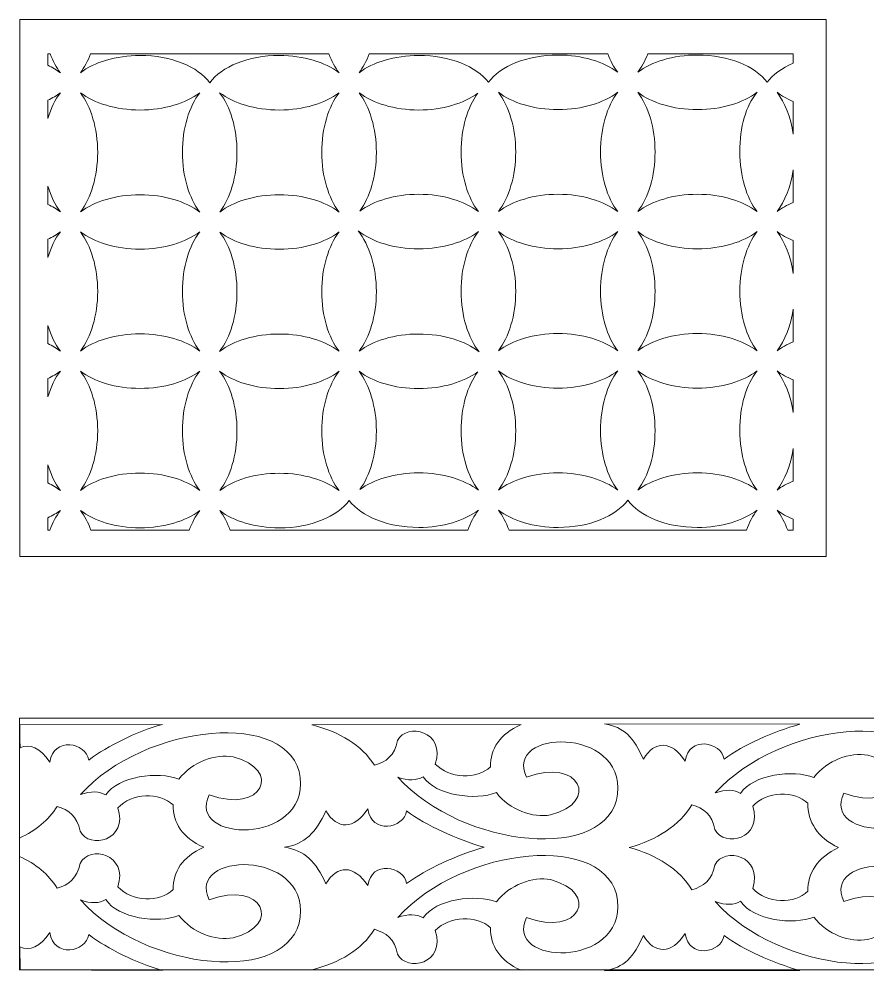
# Model space of a CAD drawing. Header units: centimetres. Extents: x -70 to 71, y -43 to 42.
# Drawn here: x -70.3 to -22.9, y -42.7 to 11.4 of the extents above; entities that cross this region are included whole.
import ezdxf

# ---------------------------------------------------------------- set-up
doc = ezdxf.new("R2010")
doc.units = ezdxf.units.CM
doc.header["$MEASUREMENT"] = 0
doc.layers.add('layer 1', color=7, linetype='Continuous')

msp = doc.modelspace()

# ---------------------------------------------------------------- linework, layer by layer
at = {"layer": 'layer 1', "color": 250, "lineweight": 9}
for points in [[(-70.26465, -18.59759), (-70.26465, -18.59759), (-70.26465, 11.40241), (-70.26465, 11.40241), (-70.26465, 11.40241), (-70.26465, 11.40241), (-25.26465, 11.40241), (-25.26465, 11.40241), (-25.26465, 11.40241), (-25.26465, 11.40241), (-25.26465, -18.59759), (-25.26465, -18.59759), (-25.26465, -18.59759), (-25.26465, -18.59759), (-70.26465, -18.59759), (-70.26465, -18.59759)], [(-70.29462, -27.61361), (-70.29462, -27.61361), (70.29437, -27.61361), (70.29437, -27.61361), (70.29437, -27.61361), (70.29437, -27.61361), (70.29437, -41.67251), (70.29437, -41.67251), (70.29437, -41.67251), (70.29437, -41.67251), (-70.29462, -41.67251), (-70.29462, -41.67251), (-70.29462, -41.67251), (-70.29462, -41.67251), (-70.29462, -27.61361), (-70.29462, -27.61361)]]:
    msp.add_open_spline(points, degree=3, knots=[0, 0, 0, 0, 0.2, 0.2, 0.2, 0.2, 0.4, 0.4, 0.4, 0.4, 0.6, 0.6, 0.6, 0.6, 1, 1, 1, 1], dxfattribs=at)
at = {"layer": 'layer 1', "color": 230, "lineweight": 9}
for points, knots in [([(-68.57523, 9.47695), (-68.57523, 9.47695), (-68.70451, 9.47695), (-68.70451, 9.47695), (-68.70451, 9.47695), (-68.70451, 9.47695), (-68.70451, 8.84078), (-68.70451, 8.84078), (-68.70451, 8.84078), (-68.44467, 8.71775), (-68.20961, 8.57691), (-68.00452, 8.42137), (-68.00452, 8.42137), (-68.22826, 8.71639), (-68.42157, 9.0734), (-68.57523, 9.47695)], [0, 0, 0, 0, 0.2, 0.2, 0.2, 0.2, 0.4, 0.4, 0.4, 0.4, 0.6, 0.6, 0.6, 0.6, 1, 1, 1, 1]), ([(-53.01944, 9.47695), (-52.86579, 9.07341), (-52.67248, 8.7164), (-52.44874, 8.42137), (-52.44874, 8.42137), (-53.22438, 9.0096), (-54.42844, 9.38743), (-55.7801, 9.38743), (-55.7801, 9.38743), (-57.52171, 9.38743), (-59.01819, 8.76013), (-59.66903, 7.86375), (-59.66903, 7.86375), (-60.31987, 8.76013), (-61.81635, 9.38743), (-63.55796, 9.38743), (-63.55796, 9.38743), (-64.90962, 9.38743), (-66.11366, 9.0096), (-66.88932, 8.42138), (-66.88932, 8.42138), (-66.66558, 8.7164), (-66.47228, 9.07341), (-66.31863, 9.47695), (-66.31863, 9.47695), (-66.31863, 9.47695), (-53.01944, 9.47695), (-53.01944, 9.47695)], [0, 0, 0, 0, 0.125, 0.125, 0.125, 0.125, 0.25, 0.25, 0.25, 0.25, 0.375, 0.375, 0.375, 0.375, 0.5, 0.5, 0.5, 0.5, 0.625, 0.625, 0.625, 0.625, 0.75, 0.75, 0.75, 0.75, 1, 1, 1, 1]), ([(-50.76284, 9.47695), (-50.91649, 9.07342), (-51.1098, 8.7164), (-51.33354, 8.42138), (-51.33354, 8.42138), (-50.55788, 9.0096), (-49.35383, 9.38743), (-48.00218, 9.38743), (-48.00218, 9.38743), (-46.27069, 9.38743), (-44.77004, 8.77572), (-44.11325, 7.88767), (-44.11325, 7.88767), (-43.46241, 8.78405), (-41.96593, 9.41135), (-40.22432, 9.41135), (-40.22432, 9.41135), (-38.87266, 9.41135), (-37.6686, 9.03352), (-36.89296, 8.44529), (-36.89296, 8.44529), (-37.11226, 8.73448), (-37.30234, 9.08321), (-37.45448, 9.47695), (-37.45448, 9.47695), (-37.45448, 9.47695), (-50.76284, 9.47695), (-50.76284, 9.47695)], [0, 0, 0, 0, 0.125, 0.125, 0.125, 0.125, 0.25, 0.25, 0.25, 0.25, 0.375, 0.375, 0.375, 0.375, 0.5, 0.5, 0.5, 0.5, 0.625, 0.625, 0.625, 0.625, 0.75, 0.75, 0.75, 0.75, 1, 1, 1, 1]), ([(-35.21624, 9.47695), (-35.36838, 9.08322), (-35.55845, 8.73448), (-35.77776, 8.4453), (-35.77776, 8.4453), (-35.0021, 9.03352), (-33.79806, 9.41135), (-32.4464, 9.41135), (-32.4464, 9.41135), (-30.70479, 9.41135), (-29.20831, 8.78409), (-28.55747, 7.88771), (-28.55747, 7.88771), (-28.24546, 8.31744), (-27.73907, 8.68533), (-27.10451, 8.95189), (-27.10451, 8.95189), (-27.10451, 8.95189), (-27.10451, 9.47695), (-27.10451, 9.47695), (-27.10451, 9.47695), (-27.10451, 9.47695), (-35.21624, 9.47695), (-35.21624, 9.47695)], [0, 0, 0, 0, 0.14285714, 0.14285714, 0.14285714, 0.14285714, 0.28571429, 0.28571429, 0.28571429, 0.28571429, 0.42857143, 0.42857143, 0.42857143, 0.42857143, 0.57142857, 0.57142857, 0.57142857, 0.57142857, 0.71428571, 0.71428571, 0.71428571, 0.71428571, 1, 1, 1, 1]), ([(-68.70451, 6.88676), (-68.44468, 7.00979), (-68.20961, 7.15063), (-68.00451, 7.30617), (-68.00451, 7.30617), (-68.29631, 6.92139), (-68.53652, 6.43409), (-68.70451, 5.87571), (-68.70451, 5.87571), (-68.70451, 5.87571), (-68.70451, 6.88676), (-68.70451, 6.88676)], [0, 0, 0, 0, 0.25, 0.25, 0.25, 0.25, 0.5, 0.5, 0.5, 0.5, 1, 1, 1, 1]), ([(-66.88755, 0.64581), (-66.30034, 1.42154), (-65.92324, 2.62449), (-65.92324, 3.97479), (-65.92324, 3.97479), (-65.92324, 5.32644), (-66.3011, 6.53049), (-66.88934, 7.30616), (-66.88934, 7.30616), (-66.11368, 6.71791), (-64.90963, 6.34007), (-63.55796, 6.34007), (-63.55796, 6.34007), (-62.20809, 6.34007), (-61.00553, 6.71687), (-60.22978, 7.30378), (-60.22978, 7.30378), (-60.81698, 6.52806), (-61.19405, 5.3251), (-61.19405, 3.97482), (-61.19405, 3.97482), (-61.19405, 2.62317), (-60.81619, 1.41912), (-60.22795, 0.64345), (-60.22795, 0.64345), (-61.00361, 1.2317), (-62.20766, 1.60954), (-63.55933, 1.60954), (-63.55933, 1.60954), (-64.90916, 1.60954), (-66.11179, 1.23268), (-66.88755, 0.64581)], [0, 0, 0, 0, 0.11111111, 0.11111111, 0.11111111, 0.11111111, 0.22222222, 0.22222222, 0.22222222, 0.22222222, 0.33333333, 0.33333333, 0.33333333, 0.33333333, 0.44444444, 0.44444444, 0.44444444, 0.44444444, 0.55555556, 0.55555556, 0.55555556, 0.55555556, 0.66666667, 0.66666667, 0.66666667, 0.66666667, 0.77777778, 0.77777778, 0.77777778, 0.77777778, 1, 1, 1, 1]), ([(-59.11463, 7.30858), (-58.52533, 6.533), (-58.14669, 5.32787), (-58.14669, 3.97482), (-58.14669, 3.97482), (-58.14669, 2.62317), (-58.52454, 1.41911), (-59.11278, 0.64344), (-59.11278, 0.64344), (-58.33713, 1.23168), (-57.1331, 1.60954), (-55.78141, 1.60954), (-55.78141, 1.60954), (-54.42791, 1.60954), (-53.22244, 1.23068), (-52.44692, 0.64107), (-52.44692, 0.64107), (-53.0362, 1.41662), (-53.41482, 2.62172), (-53.41482, 3.97479), (-53.41482, 3.97479), (-53.41482, 5.32644), (-53.03697, 6.5305), (-52.44873, 7.30617), (-52.44873, 7.30617), (-53.22438, 6.71793), (-54.42841, 6.34007), (-55.7801, 6.34007), (-55.7801, 6.34007), (-57.1336, 6.34007), (-58.33909, 6.71897), (-59.11463, 7.30858)], [0, 0, 0, 0, 0.11111111, 0.11111111, 0.11111111, 0.11111111, 0.22222222, 0.22222222, 0.22222222, 0.22222222, 0.33333333, 0.33333333, 0.33333333, 0.33333333, 0.44444444, 0.44444444, 0.44444444, 0.44444444, 0.55555556, 0.55555556, 0.55555556, 0.55555556, 0.66666667, 0.66666667, 0.66666667, 0.66666667, 0.77777778, 0.77777778, 0.77777778, 0.77777778, 1, 1, 1, 1]), ([(-51.29366, 0.69716), (-50.72829, 1.47407), (-50.36746, 2.65394), (-50.36746, 3.97479), (-50.36746, 3.97479), (-50.36746, 5.32644), (-50.74532, 6.53049), (-51.33356, 7.30616), (-51.33356, 7.30616), (-50.5579, 6.71791), (-49.35385, 6.34007), (-48.00218, 6.34007), (-48.00218, 6.34007), (-46.67347, 6.34007), (-45.48747, 6.70517), (-44.71078, 7.27635), (-44.71078, 7.27635), (-45.27614, 6.49944), (-45.63693, 5.31957), (-45.63693, 3.99874), (-45.63693, 3.99874), (-45.63693, 2.64709), (-45.25907, 1.44304), (-44.67083, 0.66737), (-44.67083, 0.66737), (-45.44649, 1.25562), (-46.65054, 1.63346), (-48.00221, 1.63346), (-48.00221, 1.63346), (-49.3309, 1.63346), (-50.51696, 1.26833), (-51.29366, 0.69716)], [0, 0, 0, 0, 0.11111111, 0.11111111, 0.11111111, 0.11111111, 0.22222222, 0.22222222, 0.22222222, 0.22222222, 0.33333333, 0.33333333, 0.33333333, 0.33333333, 0.44444444, 0.44444444, 0.44444444, 0.44444444, 0.55555556, 0.55555556, 0.55555556, 0.55555556, 0.66666667, 0.66666667, 0.66666667, 0.66666667, 0.77777778, 0.77777778, 0.77777778, 0.77777778, 1, 1, 1, 1]), ([(-43.55567, 7.3301), (-42.96742, 6.55444), (-42.58957, 5.3504), (-42.58957, 3.99874), (-42.58957, 3.99874), (-42.58957, 2.64709), (-42.96742, 1.44303), (-43.55566, 0.66736), (-43.55566, 0.66736), (-42.78001, 1.2556), (-41.57598, 1.63346), (-40.22429, 1.63346), (-40.22429, 1.63346), (-38.87264, 1.63346), (-37.6686, 1.25563), (-36.89297, 0.6674), (-36.89297, 0.6674), (-37.4812, 1.44303), (-37.85904, 2.64704), (-37.85904, 3.99871), (-37.85904, 3.99871), (-37.85904, 5.35036), (-37.48119, 6.55442), (-36.89295, 7.33009), (-36.89295, 7.33009), (-37.6686, 6.74185), (-38.87263, 6.36399), (-40.22432, 6.36399), (-40.22432, 6.36399), (-41.57599, 6.36399), (-42.78003, 6.74185), (-43.55567, 7.3301)], [0, 0, 0, 0, 0.11111111, 0.11111111, 0.11111111, 0.11111111, 0.22222222, 0.22222222, 0.22222222, 0.22222222, 0.33333333, 0.33333333, 0.33333333, 0.33333333, 0.44444444, 0.44444444, 0.44444444, 0.44444444, 0.55555556, 0.55555556, 0.55555556, 0.55555556, 0.66666667, 0.66666667, 0.66666667, 0.66666667, 0.77777778, 0.77777778, 0.77777778, 0.77777778, 1, 1, 1, 1]), ([(-35.77779, 0.66736), (-35.18954, 1.44301), (-34.81168, 2.64703), (-34.81168, 3.99871), (-34.81168, 3.99871), (-34.81168, 5.35036), (-35.18954, 6.55441), (-35.77778, 7.33008), (-35.77778, 7.33008), (-35.00212, 6.74183), (-33.79807, 6.36399), (-32.4464, 6.36399), (-32.4464, 6.36399), (-31.09471, 6.36399), (-29.89066, 6.74187), (-29.11502, 7.33013), (-29.11502, 7.33013), (-29.74659, 6.56001), (-30.08115, 5.40786), (-30.08115, 3.99874), (-30.08115, 3.99874), (-30.08115, 2.64709), (-29.70329, 1.44304), (-29.11505, 0.66737), (-29.11505, 0.66737), (-29.89071, 1.25562), (-31.09476, 1.63346), (-32.44643, 1.63346), (-32.44643, 1.63346), (-33.79809, 1.63346), (-35.00215, 1.25558), (-35.77779, 0.66736)], [0, 0, 0, 0, 0.11111111, 0.11111111, 0.11111111, 0.11111111, 0.22222222, 0.22222222, 0.22222222, 0.22222222, 0.33333333, 0.33333333, 0.33333333, 0.33333333, 0.44444444, 0.44444444, 0.44444444, 0.44444444, 0.55555556, 0.55555556, 0.55555556, 0.55555556, 0.66666667, 0.66666667, 0.66666667, 0.66666667, 0.77777778, 0.77777778, 0.77777778, 0.77777778, 1, 1, 1, 1]), ([(-27.10452, 6.8235), (-27.10452, 6.8235), (-27.10451, 4.99781), (-27.10451, 4.99781), (-27.10451, 4.99781), (-27.23984, 5.93573), (-27.56142, 6.75193), (-27.99989, 7.3301), (-27.99989, 7.3301), (-27.74453, 7.13644), (-27.44272, 6.96558), (-27.10452, 6.8235)], [0, 0, 0, 0, 0.25, 0.25, 0.25, 0.25, 0.5, 0.5, 0.5, 0.5, 1, 1, 1, 1]), ([(-27.10452, 2.99972), (-27.23985, 2.06177), (-27.56141, 1.24554), (-27.99988, 0.66736), (-27.99988, 0.66736), (-27.74452, 0.86102), (-27.44273, 1.03189), (-27.10452, 1.17397), (-27.10452, 1.17397), (-27.10452, 1.17397), (-27.10452, 2.99972), (-27.10452, 2.99972)], [0, 0, 0, 0, 0.25, 0.25, 0.25, 0.25, 0.5, 0.5, 0.5, 0.5, 1, 1, 1, 1]), ([(-68.70451, 1.0724), (-68.44492, 0.95068), (-68.21008, 0.81079), (-68.00518, 0.6554), (-68.00518, 0.6554), (-68.29679, 1.03993), (-68.5367, 1.52977), (-68.70451, 2.09066), (-68.70451, 2.09066), (-68.70451, 2.09066), (-68.70451, 1.0724), (-68.70451, 1.0724)], [0, 0, 0, 0, 0.25, 0.25, 0.25, 0.25, 0.5, 0.5, 0.5, 0.5, 1, 1, 1, 1]), ([(-68.70451, -1.89485), (-68.53671, -1.33396), (-68.2968, -0.84432), (-68.00519, -0.4598), (-68.00519, -0.4598), (-68.21011, -0.6152), (-68.44495, -0.75593), (-68.70451, -0.87888), (-68.70451, -0.87888), (-68.70451, -0.87888), (-68.70451, -1.89485), (-68.70451, -1.89485)], [0, 0, 0, 0, 0.25, 0.25, 0.25, 0.25, 0.5, 0.5, 0.5, 0.5, 1, 1, 1, 1]), ([(-66.89002, -7.12247), (-66.11437, -6.53423), (-64.91033, -6.15639), (-63.55866, -6.15639), (-63.55866, -6.15639), (-62.207, -6.15639), (-61.00296, -6.53422), (-60.2273, -7.12244), (-60.2273, -7.12244), (-60.81555, -6.34679), (-61.19338, -5.14278), (-61.19338, -3.79111), (-61.19338, -3.79111), (-61.19338, -2.43946), (-60.81551, -1.23541), (-60.22729, -0.45976), (-60.22729, -0.45976), (-61.00293, -1.048), (-62.20696, -1.42586), (-63.55863, -1.42586), (-63.55863, -1.42586), (-64.91029, -1.42586), (-66.11433, -1.04803), (-66.88999, -0.45981), (-66.88999, -0.45981), (-66.30174, -1.23546), (-65.92391, -2.43947), (-65.92391, -3.79114), (-65.92391, -3.79114), (-65.92391, -5.14281), (-66.30178, -6.34683), (-66.89002, -7.12247)], [0, 0, 0, 0, 0.11111111, 0.11111111, 0.11111111, 0.11111111, 0.22222222, 0.22222222, 0.22222222, 0.22222222, 0.33333333, 0.33333333, 0.33333333, 0.33333333, 0.44444444, 0.44444444, 0.44444444, 0.44444444, 0.55555556, 0.55555556, 0.55555556, 0.55555556, 0.66666667, 0.66666667, 0.66666667, 0.66666667, 0.77777778, 0.77777778, 0.77777778, 0.77777778, 1, 1, 1, 1]), ([(-52.44694, -0.46934), (-53.22247, -1.05895), (-54.4279, -1.43782), (-55.78141, -1.43782), (-55.78141, -1.43782), (-57.13307, -1.43782), (-58.33713, -1.05999), (-59.11277, -0.47176), (-59.11277, -0.47176), (-58.52454, -1.24742), (-58.14669, -2.45144), (-58.14669, -3.8031), (-58.14669, -3.8031), (-58.14669, -5.15616), (-58.5253, -6.36126), (-59.11458, -7.13681), (-59.11458, -7.13681), (-58.33905, -6.54721), (-57.13359, -6.16835), (-55.7801, -6.16835), (-55.7801, -6.16835), (-54.42844, -6.16835), (-53.22438, -6.54618), (-52.44874, -7.13441), (-52.44874, -7.13441), (-53.03697, -6.35875), (-53.41482, -5.15473), (-53.41482, -3.80307), (-53.41482, -3.80307), (-53.41482, -2.45002), (-53.03621, -1.2449), (-52.44694, -0.46934)], [0, 0, 0, 0, 0.11111111, 0.11111111, 0.11111111, 0.11111111, 0.22222222, 0.22222222, 0.22222222, 0.22222222, 0.33333333, 0.33333333, 0.33333333, 0.33333333, 0.44444444, 0.44444444, 0.44444444, 0.44444444, 0.55555556, 0.55555556, 0.55555556, 0.55555556, 0.66666667, 0.66666667, 0.66666667, 0.66666667, 0.77777778, 0.77777778, 0.77777778, 0.77777778, 1, 1, 1, 1]), ([(-51.38001, -0.41192), (-50.76528, -1.18468), (-50.36746, -2.41615), (-50.36746, -3.80307), (-50.36746, -3.80307), (-50.36746, -5.15474), (-50.74529, -6.35875), (-51.33354, -7.1344), (-51.33354, -7.1344), (-50.55788, -6.54618), (-49.35384, -6.16835), (-48.00218, -6.16835), (-48.00218, -6.16835), (-46.62323, -6.16835), (-45.39794, -6.56161), (-44.62441, -7.1703), (-44.62441, -7.1703), (-45.23911, -6.39757), (-45.63693, -5.16609), (-45.63693, -3.77918), (-45.63693, -3.77918), (-45.63693, -2.42751), (-45.2591, -1.2235), (-44.67085, -0.44785), (-44.67085, -0.44785), (-45.44651, -1.03607), (-46.65055, -1.4139), (-48.00221, -1.4139), (-48.00221, -1.4139), (-49.38114, -1.4139), (-50.60647, -1.02062), (-51.38001, -0.41192)], [0, 0, 0, 0, 0.11111111, 0.11111111, 0.11111111, 0.11111111, 0.22222222, 0.22222222, 0.22222222, 0.22222222, 0.33333333, 0.33333333, 0.33333333, 0.33333333, 0.44444444, 0.44444444, 0.44444444, 0.44444444, 0.55555556, 0.55555556, 0.55555556, 0.55555556, 0.66666667, 0.66666667, 0.66666667, 0.66666667, 0.77777778, 0.77777778, 0.77777778, 0.77777778, 1, 1, 1, 1]), ([(-36.89298, -0.44782), (-37.66862, -1.03606), (-38.87262, -1.4139), (-40.22429, -1.4139), (-40.22429, -1.4139), (-41.57595, -1.4139), (-42.78001, -1.03607), (-43.55565, -0.44784), (-43.55565, -0.44784), (-42.96742, -1.2235), (-42.58957, -2.42752), (-42.58957, -3.77918), (-42.58957, -3.77918), (-42.58957, -5.13086), (-42.96741, -6.33485), (-43.55565, -7.11049), (-43.55565, -7.11049), (-42.78, -6.52226), (-41.57597, -6.14443), (-40.22432, -6.14443), (-40.22432, -6.14443), (-38.87266, -6.14443), (-37.6686, -6.52226), (-36.89296, -7.11049), (-36.89296, -7.11049), (-37.48119, -6.33483), (-37.85904, -5.13081), (-37.85904, -3.77915), (-37.85904, -3.77915), (-37.85904, -2.4275), (-37.48121, -1.22346), (-36.89298, -0.44782)], [0, 0, 0, 0, 0.11111111, 0.11111111, 0.11111111, 0.11111111, 0.22222222, 0.22222222, 0.22222222, 0.22222222, 0.33333333, 0.33333333, 0.33333333, 0.33333333, 0.44444444, 0.44444444, 0.44444444, 0.44444444, 0.55555556, 0.55555556, 0.55555556, 0.55555556, 0.66666667, 0.66666667, 0.66666667, 0.66666667, 0.77777778, 0.77777778, 0.77777778, 0.77777778, 1, 1, 1, 1]), ([(-35.77778, -0.44782), (-35.00213, -1.03606), (-33.79809, -1.4139), (-32.44643, -1.4139), (-32.44643, -1.4139), (-31.09477, -1.4139), (-29.89073, -1.03607), (-29.11507, -0.44785), (-29.11507, -0.44785), (-29.70332, -1.2235), (-30.08115, -2.42751), (-30.08115, -3.77918), (-30.08115, -3.77918), (-30.08115, -5.13086), (-29.70329, -6.33487), (-29.11506, -7.11051), (-29.11506, -7.11051), (-29.89069, -6.52227), (-31.09474, -6.14443), (-32.4464, -6.14443), (-32.4464, -6.14443), (-33.79806, -6.14443), (-35.0021, -6.52226), (-35.77776, -7.11048), (-35.77776, -7.11048), (-35.18951, -6.33483), (-34.81168, -5.13082), (-34.81168, -3.77915), (-34.81168, -3.77915), (-34.81168, -2.4275), (-35.18955, -1.22346), (-35.77778, -0.44782)], [0, 0, 0, 0, 0.11111111, 0.11111111, 0.11111111, 0.11111111, 0.22222222, 0.22222222, 0.22222222, 0.22222222, 0.33333333, 0.33333333, 0.33333333, 0.33333333, 0.44444444, 0.44444444, 0.44444444, 0.44444444, 0.55555556, 0.55555556, 0.55555556, 0.55555556, 0.66666667, 0.66666667, 0.66666667, 0.66666667, 0.77777778, 0.77777778, 0.77777778, 0.77777778, 1, 1, 1, 1]), ([(-27.10451, -0.9526), (-27.44286, -0.80906), (-27.74503, -0.63826), (-27.99987, -0.44784), (-27.99987, -0.44784), (-27.56141, -1.02601), (-27.23984, -1.84222), (-27.10451, -2.78014), (-27.10451, -2.78014), (-27.10451, -2.78014), (-27.10451, -0.9526), (-27.10451, -0.9526)], [0, 0, 0, 0, 0.25, 0.25, 0.25, 0.25, 0.5, 0.5, 0.5, 0.5, 1, 1, 1, 1]), ([(-27.10451, -4.77818), (-27.23985, -5.71616), (-27.56146, -6.53239), (-27.99994, -7.11056), (-27.99994, -7.11056), (-27.74458, -6.91689), (-27.44275, -6.74601), (-27.10451, -6.60392), (-27.10451, -6.60392), (-27.10451, -6.60392), (-27.10451, -4.77818), (-27.10451, -4.77818)], [0, 0, 0, 0, 0.25, 0.25, 0.25, 0.25, 0.5, 0.5, 0.5, 0.5, 1, 1, 1, 1]), ([(-68.70451, -6.70337), (-68.44495, -6.82632), (-68.21012, -6.96706), (-68.0052, -7.12247), (-68.0052, -7.12247), (-68.2968, -6.73796), (-68.53671, -6.24814), (-68.70451, -5.68725), (-68.70451, -5.68725), (-68.70451, -5.68725), (-68.70451, -6.70337), (-68.70451, -6.70337)], [0, 0, 0, 0, 0.25, 0.25, 0.25, 0.25, 0.5, 0.5, 0.5, 0.5, 1, 1, 1, 1]), ([(-68.70451, -9.6729), (-68.5367, -9.11199), (-68.29678, -8.62217), (-68.00517, -8.23764), (-68.00517, -8.23764), (-68.2101, -8.39305), (-68.44495, -8.53377), (-68.70451, -8.65673), (-68.70451, -8.65673), (-68.70451, -8.65673), (-68.70451, -9.6729), (-68.70451, -9.6729)], [0, 0, 0, 0, 0.25, 0.25, 0.25, 0.25, 0.5, 0.5, 0.5, 0.5, 1, 1, 1, 1]), ([(-66.89, -8.23765), (-66.30176, -9.01331), (-65.92391, -10.21734), (-65.92391, -11.569), (-65.92391, -11.569), (-65.92391, -12.92065), (-66.30177, -14.1247), (-66.89001, -14.90037), (-66.89001, -14.90037), (-66.11435, -14.31212), (-64.9103, -13.93428), (-63.55863, -13.93428), (-63.55863, -13.93428), (-62.20695, -13.93428), (-61.00292, -14.31213), (-60.22729, -14.90038), (-60.22729, -14.90038), (-60.81553, -14.12474), (-61.19338, -12.92071), (-61.19338, -11.56903), (-61.19338, -11.56903), (-61.19338, -10.21738), (-60.81552, -9.01333), (-60.22728, -8.23766), (-60.22728, -8.23766), (-61.00294, -8.82591), (-62.20699, -9.20375), (-63.55866, -9.20375), (-63.55866, -9.20375), (-64.91032, -9.20375), (-66.11435, -8.82588), (-66.89, -8.23765)], [0, 0, 0, 0, 0.11111111, 0.11111111, 0.11111111, 0.11111111, 0.22222222, 0.22222222, 0.22222222, 0.22222222, 0.33333333, 0.33333333, 0.33333333, 0.33333333, 0.44444444, 0.44444444, 0.44444444, 0.44444444, 0.55555556, 0.55555556, 0.55555556, 0.55555556, 0.66666667, 0.66666667, 0.66666667, 0.66666667, 0.77777778, 0.77777778, 0.77777778, 0.77777778, 1, 1, 1, 1]), ([(-59.11461, -8.24721), (-58.33907, -8.83684), (-57.1336, -9.21571), (-55.7801, -9.21571), (-55.7801, -9.21571), (-54.42841, -9.21571), (-53.22438, -8.83785), (-52.44873, -8.24961), (-52.44873, -8.24961), (-53.03697, -9.02528), (-53.41482, -10.22934), (-53.41482, -11.58099), (-53.41482, -11.58099), (-53.41482, -12.93405), (-53.03619, -14.13914), (-52.44693, -14.9147), (-52.44693, -14.9147), (-53.22246, -14.32511), (-54.42792, -13.94624), (-55.78141, -13.94624), (-55.78141, -13.94624), (-57.1331, -13.94624), (-58.33713, -14.3241), (-59.11278, -14.91234), (-59.11278, -14.91234), (-58.52454, -14.13667), (-58.14669, -12.93261), (-58.14669, -11.58096), (-58.14669, -11.58096), (-58.14669, -10.2279), (-58.52532, -9.02278), (-59.11461, -8.24721)], [0, 0, 0, 0, 0.11111111, 0.11111111, 0.11111111, 0.11111111, 0.22222222, 0.22222222, 0.22222222, 0.22222222, 0.33333333, 0.33333333, 0.33333333, 0.33333333, 0.44444444, 0.44444444, 0.44444444, 0.44444444, 0.55555556, 0.55555556, 0.55555556, 0.55555556, 0.66666667, 0.66666667, 0.66666667, 0.66666667, 0.77777778, 0.77777778, 0.77777778, 0.77777778, 1, 1, 1, 1]), ([(-51.29362, -14.85856), (-50.51691, -14.28741), (-49.33087, -13.92232), (-48.00221, -13.92232), (-48.00221, -13.92232), (-46.65054, -13.92232), (-45.44649, -14.30016), (-44.67083, -14.88841), (-44.67083, -14.88841), (-45.25907, -14.11274), (-45.63693, -12.90869), (-45.63693, -11.55704), (-45.63693, -11.55704), (-45.63693, -10.2362), (-45.27613, -9.05632), (-44.71077, -8.27942), (-44.71077, -8.27942), (-45.48747, -8.8506), (-46.67347, -9.21571), (-48.00218, -9.21571), (-48.00218, -9.21571), (-49.35385, -9.21571), (-50.5579, -8.83787), (-51.33356, -8.24962), (-51.33356, -8.24962), (-50.74532, -9.02529), (-50.36746, -10.22934), (-50.36746, -11.58099), (-50.36746, -11.58099), (-50.36746, -12.90184), (-50.72825, -14.08166), (-51.29362, -14.85856)], [0, 0, 0, 0, 0.11111111, 0.11111111, 0.11111111, 0.11111111, 0.22222222, 0.22222222, 0.22222222, 0.22222222, 0.33333333, 0.33333333, 0.33333333, 0.33333333, 0.44444444, 0.44444444, 0.44444444, 0.44444444, 0.55555556, 0.55555556, 0.55555556, 0.55555556, 0.66666667, 0.66666667, 0.66666667, 0.66666667, 0.77777778, 0.77777778, 0.77777778, 0.77777778, 1, 1, 1, 1]), ([(-43.55568, -8.22567), (-42.96743, -9.00132), (-42.58957, -10.20536), (-42.58957, -11.55704), (-42.58957, -11.55704), (-42.58957, -12.90869), (-42.96742, -14.11275), (-43.55566, -14.88842), (-43.55566, -14.88842), (-42.78001, -14.30018), (-41.57598, -13.92232), (-40.22429, -13.92232), (-40.22429, -13.92232), (-38.87262, -13.92232), (-37.66861, -14.30017), (-36.89297, -14.8884), (-36.89297, -14.8884), (-37.48119, -14.11276), (-37.85904, -12.90873), (-37.85904, -11.55707), (-37.85904, -11.55707), (-37.85904, -10.20542), (-37.48119, -9.00136), (-36.89295, -8.22569), (-36.89295, -8.22569), (-37.6686, -8.81393), (-38.87263, -9.19179), (-40.22432, -9.19179), (-40.22432, -9.19179), (-41.576, -9.19179), (-42.78003, -8.81392), (-43.55568, -8.22567)], [0, 0, 0, 0, 0.11111111, 0.11111111, 0.11111111, 0.11111111, 0.22222222, 0.22222222, 0.22222222, 0.22222222, 0.33333333, 0.33333333, 0.33333333, 0.33333333, 0.44444444, 0.44444444, 0.44444444, 0.44444444, 0.55555556, 0.55555556, 0.55555556, 0.55555556, 0.66666667, 0.66666667, 0.66666667, 0.66666667, 0.77777778, 0.77777778, 0.77777778, 0.77777778, 1, 1, 1, 1]), ([(-35.77778, -14.88841), (-35.18953, -14.11278), (-34.81168, -12.90873), (-34.81168, -11.55707), (-34.81168, -11.55707), (-34.81168, -10.20542), (-35.18954, -9.00137), (-35.77778, -8.2257), (-35.77778, -8.2257), (-35.00212, -8.81395), (-33.79807, -9.19179), (-32.4464, -9.19179), (-32.4464, -9.19179), (-31.09473, -9.19179), (-29.8907, -8.81393), (-29.11506, -8.22569), (-29.11506, -8.22569), (-29.72442, -8.99915), (-30.08115, -10.17721), (-30.08115, -11.55704), (-30.08115, -11.55704), (-30.08115, -12.90869), (-29.70329, -14.11274), (-29.11505, -14.88841), (-29.11505, -14.88841), (-29.89071, -14.30016), (-31.09476, -13.92232), (-32.44643, -13.92232), (-32.44643, -13.92232), (-33.7981, -13.92232), (-35.00214, -14.30017), (-35.77778, -14.88841)], [0, 0, 0, 0, 0.11111111, 0.11111111, 0.11111111, 0.11111111, 0.22222222, 0.22222222, 0.22222222, 0.22222222, 0.33333333, 0.33333333, 0.33333333, 0.33333333, 0.44444444, 0.44444444, 0.44444444, 0.44444444, 0.55555556, 0.55555556, 0.55555556, 0.55555556, 0.66666667, 0.66666667, 0.66666667, 0.66666667, 0.77777778, 0.77777778, 0.77777778, 0.77777778, 1, 1, 1, 1]), ([(-27.10451, -8.73229), (-27.4427, -8.59022), (-27.74451, -8.41937), (-27.99987, -8.22571), (-27.99987, -8.22571), (-27.5614, -8.80389), (-27.23983, -9.61999), (-27.10451, -10.55791), (-27.10451, -10.55791), (-27.10451, -10.55791), (-27.10451, -8.73229), (-27.10451, -8.73229)], [0, 0, 0, 0, 0.25, 0.25, 0.25, 0.25, 0.5, 0.5, 0.5, 0.5, 1, 1, 1, 1]), ([(-27.10451, -12.55622), (-27.23984, -13.49415), (-27.56142, -14.31024), (-27.99988, -14.88842), (-27.99988, -14.88842), (-27.74452, -14.69476), (-27.44273, -14.52389), (-27.10452, -14.38181), (-27.10452, -14.38181), (-27.10452, -14.38181), (-27.10451, -12.55622), (-27.10451, -12.55622)], [0, 0, 0, 0, 0.25, 0.25, 0.25, 0.25, 0.5, 0.5, 0.5, 0.5, 1, 1, 1, 1]), ([(-68.70451, -14.48127), (-68.44493, -14.60423), (-68.21011, -14.74497), (-68.00518, -14.90038), (-68.00518, -14.90038), (-68.29679, -14.51585), (-68.5367, -14.02603), (-68.70451, -13.46512), (-68.70451, -13.46512), (-68.70451, -13.46512), (-68.70451, -14.48127), (-68.70451, -14.48127)], [0, 0, 0, 0, 0.25, 0.25, 0.25, 0.25, 0.5, 0.5, 0.5, 0.5, 1, 1, 1, 1]), ([(-45.2654, -17.12305), (-45.1081, -16.69327), (-44.90633, -16.31412), (-44.67085, -16.00363), (-44.67085, -16.00363), (-45.44651, -16.59185), (-46.65055, -16.96968), (-48.00221, -16.96968), (-48.00221, -16.96968), (-49.73371, -16.96968), (-51.22293, -16.34965), (-51.87973, -15.46157), (-51.87973, -15.46157), (-52.53057, -16.35795), (-54.0398, -16.9936), (-55.78141, -16.9936), (-55.78141, -16.9936), (-57.13307, -16.9936), (-58.33713, -16.61577), (-59.11277, -16.02754), (-59.11277, -16.02754), (-58.88168, -16.33226), (-58.68306, -16.70312), (-58.52706, -17.12304), (-58.52706, -17.12304), (-58.52706, -17.12304), (-45.2654, -17.12305), (-45.2654, -17.12305)], [0, 0, 0, 0, 0.125, 0.125, 0.125, 0.125, 0.25, 0.25, 0.25, 0.25, 0.375, 0.375, 0.375, 0.375, 0.5, 0.5, 0.5, 0.5, 0.625, 0.625, 0.625, 0.625, 0.75, 0.75, 0.75, 0.75, 1, 1, 1, 1]), ([(-29.70963, -17.12305), (-29.55233, -16.69327), (-29.35055, -16.31412), (-29.11507, -16.00363), (-29.11507, -16.00363), (-29.89073, -16.59185), (-31.09477, -16.96968), (-32.44643, -16.96968), (-32.44643, -16.96968), (-34.18804, -16.96968), (-35.68452, -16.34238), (-36.33536, -15.446), (-36.33536, -15.446), (-36.9862, -16.34238), (-38.48268, -16.96968), (-40.22429, -16.96968), (-40.22429, -16.96968), (-41.57595, -16.96968), (-42.78001, -16.59185), (-43.55565, -16.00362), (-43.55565, -16.00362), (-43.32018, -16.31412), (-43.11842, -16.69327), (-42.96112, -17.12304), (-42.96112, -17.12304), (-42.96112, -17.12304), (-29.70963, -17.12305), (-29.70963, -17.12305)], [0, 0, 0, 0, 0.125, 0.125, 0.125, 0.125, 0.25, 0.25, 0.25, 0.25, 0.375, 0.375, 0.375, 0.375, 0.5, 0.5, 0.5, 0.5, 0.625, 0.625, 0.625, 0.625, 0.75, 0.75, 0.75, 0.75, 1, 1, 1, 1]), ([(-68.59534, -17.12305), (-68.43868, -16.6982), (-68.23847, -16.32319), (-68.00519, -16.01558), (-68.00519, -16.01558), (-68.20973, -16.16842), (-68.44476, -16.3086), (-68.70451, -16.43221), (-68.70451, -16.43221), (-68.70451, -16.43221), (-68.70451, -17.12305), (-68.70451, -17.12305), (-68.70451, -17.12305), (-68.70451, -17.12305), (-68.59534, -17.12305), (-68.59534, -17.12305)], [0, 0, 0, 0, 0.2, 0.2, 0.2, 0.2, 0.4, 0.4, 0.4, 0.4, 0.6, 0.6, 0.6, 0.6, 1, 1, 1, 1]), ([(-60.8137, -17.12305), (-60.6577, -16.70312), (-60.45907, -16.33227), (-60.22797, -16.02755), (-60.22797, -16.02755), (-61.00363, -16.61577), (-62.20767, -16.9936), (-63.55933, -16.9936), (-63.55933, -16.9936), (-64.91412, -16.9936), (-66.11453, -16.60616), (-66.88999, -16.01559), (-66.88999, -16.01559), (-66.6567, -16.3232), (-66.4565, -16.6982), (-66.29984, -17.12304), (-66.29984, -17.12304), (-66.29984, -17.12304), (-60.8137, -17.12305), (-60.8137, -17.12305)], [0, 0, 0, 0, 0.16666667, 0.16666667, 0.16666667, 0.16666667, 0.33333333, 0.33333333, 0.33333333, 0.33333333, 0.5, 0.5, 0.5, 0.5, 0.66666667, 0.66666667, 0.66666667, 0.66666667, 1, 1, 1, 1]), ([(-27.10451, -16.5102), (-27.44272, -16.36813), (-27.74452, -16.19727), (-27.99987, -16.00362), (-27.99987, -16.00362), (-27.7644, -16.31412), (-27.56264, -16.69327), (-27.40534, -17.12304), (-27.40534, -17.12304), (-27.40534, -17.12304), (-27.10451, -17.12305), (-27.10451, -17.12305), (-27.10451, -17.12305), (-27.10451, -17.12305), (-27.10451, -16.5102), (-27.10451, -16.5102)], [0, 0, 0, 0, 0.2, 0.2, 0.2, 0.2, 0.4, 0.4, 0.4, 0.4, 0.6, 0.6, 0.6, 0.6, 1, 1, 1, 1])]:
    msp.add_open_spline(points, degree=3, knots=knots, dxfattribs=at)
at = {"layer": 'layer 1', "color": 141, "lineweight": 9}
for points, knots in [([(-25.95104, -30.93325), (-27.10259, -30.4777), (-29.34136, -30.76384), (-30.03728, -31.8191), (-30.03728, -31.8191), (-30.39705, -31.59838), (-30.86902, -31.59118), (-31.45329, -31.79752), (-31.45329, -31.79752), (-27.82606, -27.79262), (-19.66837, -27.00408), (-19.18202, -30.85072), (-19.18202, -30.85072), (-18.79804, -34.67419), (-25.57085, -34.46617), (-24.26559, -31.80171), (-24.26559, -31.80171), (-21.29106, -32.91676), (-20.14011, -30.39285), (-22.93418, -29.6884), (-22.93418, -29.6884), (-23.89638, -29.50461), (-25.20925, -29.95828), (-25.95104, -30.93325)], [0, 0, 0, 0, 0.14285714, 0.14285714, 0.14285714, 0.14285714, 0.28571429, 0.28571429, 0.28571429, 0.28571429, 0.42857143, 0.42857143, 0.42857143, 0.42857143, 0.57142857, 0.57142857, 0.57142857, 0.57142857, 0.71428571, 0.71428571, 0.71428571, 0.71428571, 1, 1, 1, 1]), ([(-61.38541, -31.02485), (-62.53696, -30.5693), (-64.77573, -30.85544), (-65.47165, -31.9107), (-65.47165, -31.9107), (-65.83142, -31.68997), (-66.30339, -31.68278), (-66.88766, -31.88912), (-66.88766, -31.88912), (-63.26043, -27.88421), (-55.10274, -27.09568), (-54.61639, -30.94232), (-54.61639, -30.94232), (-54.2324, -34.76579), (-61.00522, -34.55777), (-59.69995, -31.89331), (-59.69995, -31.89331), (-56.72543, -33.00836), (-55.57448, -30.48445), (-58.36854, -29.78), (-58.36854, -29.78), (-59.33075, -29.5962), (-60.64362, -30.04988), (-61.38541, -31.02485)], [0, 0, 0, 0, 0.14285714, 0.14285714, 0.14285714, 0.14285714, 0.28571429, 0.28571429, 0.28571429, 0.28571429, 0.42857143, 0.42857143, 0.42857143, 0.42857143, 0.57142857, 0.57142857, 0.57142857, 0.57142857, 0.71428571, 0.71428571, 0.71428571, 0.71428571, 1, 1, 1, 1]), ([(-70.25799, -29.28263), (-69.7281, -29.02242), (-69.11693, -29.2689), (-68.58991, -30.06926), (-68.58991, -30.06926), (-68.39206, -28.6425), (-66.56927, -28.98043), (-66.42136, -29.95904), (-66.42136, -29.95904), (-65.31939, -29.14197), (-63.84085, -28.40715), (-62.30857, -27.9657), (-62.30857, -27.9657), (-62.30857, -27.9657), (-70.26969, -27.98766), (-70.26969, -27.98766), (-70.26969, -27.98766), (-70.25799, -29.28262), (-70.25799, -29.28263), (-70.25799, -29.28263)], [0, 0, 0, 0, 0.16666667, 0.16666667, 0.16666667, 0.16666667, 0.33333333, 0.33333333, 0.33333333, 0.33333333, 0.5, 0.5, 0.5, 0.5, 0.66666667, 0.66666667, 0.66666667, 0.66666667, 1, 1, 1, 1]), ([(-53.97541, -27.98692), (-53.97541, -27.98692), (-42.28548, -27.97242), (-42.28548, -27.97242), (-42.28548, -27.97242), (-43.49035, -28.51961), (-44.00421, -29.32852), (-43.9973, -30.33471), (-43.9973, -30.33471), (-44.72865, -31.05578), (-46.31413, -31.01773), (-47.07679, -30.18108), (-47.07679, -30.18108), (-46.4966, -28.34776), (-48.66584, -27.83346), (-49.18844, -28.87529), (-49.18844, -28.87529), (-49.34239, -29.69895), (-49.83139, -30.07757), (-50.47252, -30.25398), (-50.47252, -30.25398), (-51.18171, -29.10944), (-52.40325, -28.39947), (-53.97541, -27.98692)], [0, 0, 0, 0, 0.14285714, 0.14285714, 0.14285714, 0.14285714, 0.28571429, 0.28571429, 0.28571429, 0.28571429, 0.42857143, 0.42857143, 0.42857143, 0.42857143, 0.57142857, 0.57142857, 0.57142857, 0.57142857, 0.71428571, 0.71428571, 0.71428571, 0.71428571, 1, 1, 1, 1]), ([(-43.66967, -31.77718), (-44.82121, -32.23273), (-47.05999, -31.94658), (-47.75591, -30.89133), (-47.75591, -30.89133), (-48.11568, -31.11205), (-48.58765, -31.11924), (-49.17192, -30.91291), (-49.17192, -30.91291), (-45.54469, -34.91781), (-37.387, -35.70635), (-36.90065, -31.8597), (-36.90065, -31.8597), (-36.51666, -28.03624), (-43.28948, -28.24425), (-41.98421, -30.90871), (-41.98421, -30.90871), (-39.00969, -29.79367), (-37.85874, -32.31757), (-40.6528, -33.02202), (-40.6528, -33.02202), (-41.61501, -33.20582), (-42.92788, -32.75215), (-43.66967, -31.77718)], [0, 0, 0, 0, 0.14285714, 0.14285714, 0.14285714, 0.14285714, 0.28571429, 0.28571429, 0.28571429, 0.28571429, 0.42857143, 0.42857143, 0.42857143, 0.42857143, 0.57142857, 0.57142857, 0.57142857, 0.57142857, 0.71428571, 0.71428571, 0.71428571, 0.71428571, 1, 1, 1, 1]), ([(-37.64125, -27.94536), (-37.64125, -27.94536), (-26.72835, -27.95395), (-26.72835, -27.95395), (-26.72835, -27.95395), (-28.26064, -28.3954), (-29.85637, -29.09186), (-30.95834, -29.90893), (-30.95834, -29.90893), (-31.10625, -28.93032), (-32.92904, -28.59238), (-33.12689, -30.01915), (-33.12689, -30.01915), (-33.89839, -28.84751), (-34.8502, -28.86278), (-35.4634, -29.91704), (-35.4634, -29.91704), (-35.99878, -28.71859), (-36.52811, -28.09814), (-37.64125, -27.94536)], [0, 0, 0, 0, 0.16666667, 0.16666667, 0.16666667, 0.16666667, 0.33333333, 0.33333333, 0.33333333, 0.33333333, 0.5, 0.5, 0.5, 0.5, 0.66666667, 0.66666667, 0.66666667, 0.66666667, 1, 1, 1, 1]), ([(-70.27979, -34.31618), (-70.27979, -34.31618), (-70.28198, -35.33906), (-70.28198, -35.33906), (-70.28198, -35.33906), (-69.38284, -35.75899), (-68.66821, -36.33579), (-68.18826, -37.11205), (-68.18826, -37.11205), (-67.54714, -36.93525), (-67.05813, -36.55582), (-66.90418, -35.73036), (-66.90418, -35.73036), (-66.38158, -34.68627), (-64.21234, -35.20169), (-64.79253, -37.03899), (-64.79253, -37.03899), (-64.02987, -37.87747), (-62.44439, -37.91559), (-61.71304, -37.19296), (-61.71304, -37.19296), (-61.71994, -36.18583), (-61.20737, -35.37591), (-60.0057, -34.82757), (-60.0057, -34.82757), (-61.20737, -34.28041), (-61.71995, -33.47225), (-61.71304, -32.46732), (-61.71304, -32.46732), (-62.44439, -31.74624), (-64.02987, -31.78429), (-64.79253, -32.62094), (-64.79253, -32.62094), (-64.21234, -34.45426), (-66.38158, -34.96856), (-66.90419, -33.92673), (-66.90419, -33.92673), (-67.05813, -33.10307), (-67.54714, -32.72445), (-68.18826, -32.54805), (-68.18826, -32.54805), (-68.66783, -33.32201), (-69.38166, -33.89724), (-70.27979, -34.31618)], [0, 0, 0, 0, 0.08333333, 0.08333333, 0.08333333, 0.08333333, 0.16666667, 0.16666667, 0.16666667, 0.16666667, 0.25, 0.25, 0.25, 0.25, 0.33333333, 0.33333333, 0.33333333, 0.33333333, 0.41666667, 0.41666667, 0.41666667, 0.41666667, 0.5, 0.5, 0.5, 0.5, 0.58333333, 0.58333333, 0.58333333, 0.58333333, 0.66666667, 0.66666667, 0.66666667, 0.66666667, 0.75, 0.75, 0.75, 0.75, 0.83333333, 0.83333333, 0.83333333, 0.83333333, 1, 1, 1, 1]), ([(-36.2638, -34.8416), (-34.69165, -34.42905), (-33.46308, -33.60099), (-32.75389, -32.45645), (-32.75389, -32.45645), (-32.11277, -32.63285), (-31.62377, -33.01147), (-31.46981, -33.83514), (-31.46981, -33.83514), (-30.94721, -34.87697), (-28.77797, -34.36267), (-29.35816, -32.52934), (-29.35816, -32.52934), (-28.5955, -31.69269), (-27.01002, -31.65465), (-26.27868, -32.37572), (-26.27868, -32.37572), (-26.28559, -33.3819), (-25.76972, -34.30193), (-24.56484, -34.84912), (-24.56484, -34.84912), (-25.76972, -35.39751), (-26.28559, -36.27638), (-26.27868, -37.28474), (-26.27868, -37.28474), (-27.01003, -38.00739), (-28.5955, -37.96926), (-29.35816, -37.13079), (-29.35816, -37.13079), (-28.77798, -35.29348), (-30.94721, -34.77806), (-31.46982, -35.82216), (-31.46982, -35.82216), (-31.62377, -36.64761), (-32.11277, -37.02707), (-32.75389, -37.20384), (-32.75389, -37.20384), (-33.46308, -36.05682), (-34.69164, -35.25505), (-36.2638, -34.8416)], [0, 0, 0, 0, 0.09090909, 0.09090909, 0.09090909, 0.09090909, 0.18181818, 0.18181818, 0.18181818, 0.18181818, 0.27272727, 0.27272727, 0.27272727, 0.27272727, 0.36363636, 0.36363636, 0.36363636, 0.36363636, 0.45454545, 0.45454545, 0.45454545, 0.45454545, 0.54545455, 0.54545455, 0.54545455, 0.54545455, 0.63636364, 0.63636364, 0.63636364, 0.63636364, 0.72727273, 0.72727273, 0.72727273, 0.72727273, 0.81818182, 0.81818182, 0.81818182, 0.81818182, 1, 1, 1, 1]), ([(-55.50307, -34.82757), (-54.38993, -34.9807), (-53.7174, -35.66512), (-53.18203, -36.86618), (-53.18203, -36.86618), (-52.56883, -35.80961), (-51.61701, -35.79433), (-50.84552, -36.9685), (-50.84552, -36.9685), (-50.64766, -35.53864), (-48.82487, -35.87732), (-48.67696, -36.85804), (-48.67696, -36.85804), (-47.57499, -36.03921), (-45.88542, -35.26985), (-44.35314, -34.82745), (-44.35314, -34.82745), (-45.88542, -34.38601), (-47.57499, -33.61857), (-48.67696, -32.8015), (-48.67696, -32.8015), (-48.82487, -33.78011), (-50.64766, -34.11805), (-50.84552, -32.69128), (-50.84552, -32.69128), (-51.61701, -33.86291), (-52.56883, -33.84765), (-53.18203, -32.79339), (-53.18203, -32.79339), (-53.7174, -33.99184), (-54.38993, -34.67479), (-55.50307, -34.82757)], [0, 0, 0, 0, 0.11111111, 0.11111111, 0.11111111, 0.11111111, 0.22222222, 0.22222222, 0.22222222, 0.22222222, 0.33333333, 0.33333333, 0.33333333, 0.33333333, 0.44444444, 0.44444444, 0.44444444, 0.44444444, 0.55555556, 0.55555556, 0.55555556, 0.55555556, 0.66666667, 0.66666667, 0.66666667, 0.66666667, 0.77777778, 0.77777778, 0.77777778, 0.77777778, 1, 1, 1, 1]), ([(-43.66967, -37.88459), (-44.82121, -37.42805), (-47.05999, -37.71482), (-47.75591, -38.77236), (-47.75591, -38.77236), (-48.11568, -38.55116), (-48.58765, -38.54395), (-49.17192, -38.75074), (-49.17192, -38.75074), (-45.54469, -34.73714), (-37.387, -33.94689), (-36.90065, -37.80189), (-36.90065, -37.80189), (-36.51666, -41.63365), (-43.28948, -41.42519), (-41.98421, -38.75494), (-41.98421, -38.75494), (-39.00969, -39.87241), (-37.85874, -37.34302), (-40.6528, -36.63704), (-40.6528, -36.63704), (-41.61501, -36.45285), (-42.92788, -36.90751), (-43.66967, -37.88459)], [0, 0, 0, 0, 0.14285714, 0.14285714, 0.14285714, 0.14285714, 0.28571429, 0.28571429, 0.28571429, 0.28571429, 0.42857143, 0.42857143, 0.42857143, 0.42857143, 0.57142857, 0.57142857, 0.57142857, 0.57142857, 0.71428571, 0.71428571, 0.71428571, 0.71428571, 1, 1, 1, 1]), ([(-61.38541, -38.63855), (-62.53696, -39.0951), (-64.77573, -38.80833), (-65.47165, -37.75078), (-65.47165, -37.75078), (-65.83142, -37.97198), (-66.30339, -37.97919), (-66.88766, -37.77241), (-66.88766, -37.77241), (-63.26043, -41.78601), (-55.10274, -42.57626), (-54.61639, -38.72126), (-54.61639, -38.72126), (-54.2324, -34.88949), (-61.00522, -35.09796), (-59.69995, -37.7682), (-59.69995, -37.7682), (-56.72543, -36.65074), (-55.57448, -39.18012), (-58.36854, -39.8861), (-58.36854, -39.8861), (-59.33075, -40.0703), (-60.64362, -39.61564), (-61.38541, -38.63855)], [0, 0, 0, 0, 0.14285714, 0.14285714, 0.14285714, 0.14285714, 0.28571429, 0.28571429, 0.28571429, 0.28571429, 0.42857143, 0.42857143, 0.42857143, 0.42857143, 0.57142857, 0.57142857, 0.57142857, 0.57142857, 0.71428571, 0.71428571, 0.71428571, 0.71428571, 1, 1, 1, 1]), ([(-25.95104, -38.73035), (-27.10259, -39.18689), (-29.34136, -38.90013), (-30.03728, -37.84258), (-30.03728, -37.84258), (-30.39705, -38.06378), (-30.86902, -38.07099), (-31.45329, -37.86421), (-31.45329, -37.86421), (-27.82606, -41.87781), (-19.66837, -42.66805), (-19.18202, -38.81306), (-19.18202, -38.81306), (-18.79804, -34.98129), (-25.57085, -35.18975), (-24.26559, -37.86), (-24.26559, -37.86), (-21.29106, -36.74253), (-20.14011, -39.27192), (-22.93418, -39.9779), (-22.93418, -39.9779), (-23.89638, -40.1621), (-25.20925, -39.70744), (-25.95104, -38.73035)], [0, 0, 0, 0, 0.14285714, 0.14285714, 0.14285714, 0.14285714, 0.28571429, 0.28571429, 0.28571429, 0.28571429, 0.42857143, 0.42857143, 0.42857143, 0.42857143, 0.57142857, 0.57142857, 0.57142857, 0.57142857, 0.71428571, 0.71428571, 0.71428571, 0.71428571, 1, 1, 1, 1]), ([(-53.97541, -41.68308), (-53.97541, -41.68308), (-42.28548, -41.69762), (-42.28548, -41.69762), (-42.28548, -41.69762), (-43.49035, -41.14924), (-44.00421, -40.33856), (-43.9973, -39.3302), (-43.9973, -39.3302), (-44.72865, -38.60755), (-46.31413, -38.64568), (-47.07679, -39.48415), (-47.07679, -39.48415), (-46.4966, -41.32146), (-48.66584, -41.83687), (-49.18844, -40.79278), (-49.18844, -40.79278), (-49.34239, -39.96733), (-49.83139, -39.58788), (-50.47252, -39.4111), (-50.47252, -39.4111), (-51.18171, -40.55812), (-52.40325, -41.26963), (-53.97541, -41.68308)], [0, 0, 0, 0, 0.14285714, 0.14285714, 0.14285714, 0.14285714, 0.28571429, 0.28571429, 0.28571429, 0.28571429, 0.42857143, 0.42857143, 0.42857143, 0.42857143, 0.57142857, 0.57142857, 0.57142857, 0.57142857, 0.71428571, 0.71428571, 0.71428571, 0.71428571, 1, 1, 1, 1]), ([(-70.25997, -40.38359), (-69.7296, -40.64605), (-69.11763, -40.39936), (-68.58992, -39.59622), (-68.58992, -39.59622), (-68.39206, -41.02608), (-66.56927, -40.68741), (-66.42136, -39.70668), (-66.42136, -39.70668), (-65.31939, -40.52552), (-63.84085, -41.26194), (-62.30857, -41.70435), (-62.30857, -41.70435), (-62.30857, -41.70435), (-70.25767, -41.68238), (-70.25767, -41.68238), (-70.25767, -41.68238), (-70.25767, -41.68238), (-70.25997, -40.38359), (-70.25997, -40.38359)], [0, 0, 0, 0, 0.16666667, 0.16666667, 0.16666667, 0.16666667, 0.33333333, 0.33333333, 0.33333333, 0.33333333, 0.5, 0.5, 0.5, 0.5, 0.66666667, 0.66666667, 0.66666667, 0.66666667, 1, 1, 1, 1]), ([(-37.64125, -41.72473), (-37.64125, -41.72473), (-26.72835, -41.71612), (-26.72835, -41.71612), (-26.72835, -41.71612), (-28.26064, -41.27371), (-29.85637, -40.57574), (-30.95834, -39.7569), (-30.95834, -39.7569), (-31.10625, -40.73763), (-32.92904, -41.0763), (-33.12689, -39.64644), (-33.12689, -39.64644), (-33.89839, -40.82062), (-34.8502, -40.80532), (-35.4634, -39.74877), (-35.4634, -39.74877), (-35.99878, -40.94982), (-36.52811, -41.57161), (-37.64125, -41.72473)], [0, 0, 0, 0, 0.16666667, 0.16666667, 0.16666667, 0.16666667, 0.33333333, 0.33333333, 0.33333333, 0.33333333, 0.5, 0.5, 0.5, 0.5, 0.66666667, 0.66666667, 0.66666667, 0.66666667, 1, 1, 1, 1])]:
    msp.add_open_spline(points, degree=3, knots=knots, dxfattribs=at)

doc.saveas('drawing.dxf')
